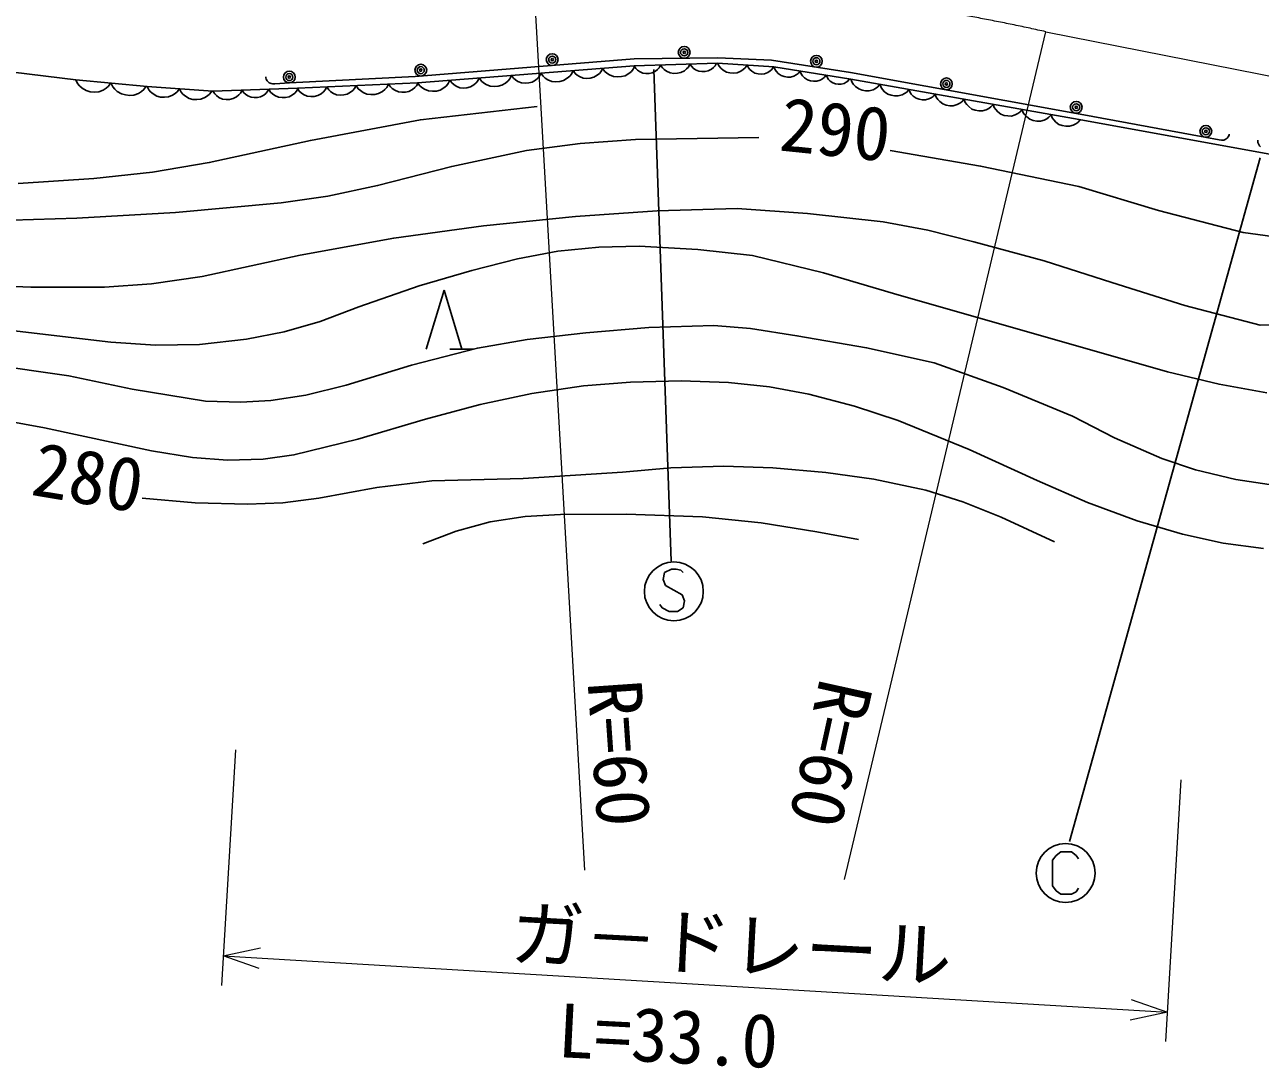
# Model space of a CAD drawing. Units: millimetres, scale not verified. Extents: x 40000 to 680000, y 20000 to 380000.
# Drawn here: x 200279 to 242258, y 239714 to 274426 of the extents above; entities that cross this region are included whole.
import ezdxf
from ezdxf.enums import TextEntityAlignment as Align

# ---------------------------------------------------------------- set-up
doc = ezdxf.new("R2010")
doc.units = ezdxf.units.MM
doc.header["$LTSCALE"] = 1000
doc.linetypes.add('CHAIN', pattern=[18.5, 12, -1.5, 3.5, -1.5])
for name, color, linetype, lineweight in [('M-BGD', 7, 'Continuous', 25), ('M-BGD-EXST', 7, 'Continuous', 25), ('M-BMK', 2, 'CHAIN', 13), ('M-STR-HTXT', 7, 'Continuous', 13)]:
    doc.layers.add(name, color=color, linetype=linetype, lineweight=lineweight)
doc.styles.add('ＭＳ ゴシック', font='')
doc.styles.get('ＭＳ ゴシック').set_extended_font_data('MS Gothic')

msp = doc.modelspace()

# ---------------------------------------------------------------- linework, layer by layer
at = {"layer": 'M-BGD'}
for p, q in [((195185, 273388), (202014, 272556)), ((220986, 273263), (223832, 273301)), ((223832, 273301), (225656, 273220)), ((213549, 272665), (220986, 273263)), ((213625, 272455), (220982, 273025)), ((218857, 272750), (218914, 272865)), ((218914, 272865), (218982, 272770)), ((219860, 272838), (219912, 272942)), ((219912, 272942), (219987, 272838)), ((220892, 272841), (220953, 272912)), ((220953, 272912), (221010, 273027)), ((220982, 273025), (223821, 273119)), ((220982, 273025), (221039, 272937)), ((221039, 272937), (221094, 272885)), ((221094, 272885), (221168, 272833)), ((221709, 272851), (221779, 272907)), ((221779, 272907), (221831, 272963)), ((221831, 272963), (221882, 273055)), ((221882, 273055), (221945, 272957)), ((221945, 272957), (222007, 272899)), ((222007, 272899), (222089, 272842)), ((222690, 272862), (222768, 272924)), ((222768, 272924), (222826, 272986)), ((222826, 272986), (222882, 273088)), ((222882, 273088), (222939, 273000)), ((222939, 273000), (222995, 272948)), ((222995, 272948), (223069, 272896)), ((223069, 272896), (223179, 272846)), ((223503, 272857), (223609, 272914)), ((223609, 272914), (223680, 272971)), ((223680, 272971), (223732, 273026)), ((223732, 273026), (223783, 273118)), ((223821, 273119), (225735, 272991)), ((223821, 273119), (223874, 273016)), ((223874, 273016), (223930, 272952)), ((223930, 272952), (224006, 272886)), ((224006, 272886), (224122, 272818)), ((224605, 272846), (224689, 272901)), ((224689, 272901), (224753, 272957)), ((224753, 272957), (224819, 273052)), ((224819, 273052), (224867, 272959)), ((224867, 272959), (224918, 272901)), ((224918, 272901), (224986, 272843)), ((225601, 272855), (225658, 272906)), ((225656, 273220), (228341, 272798)), ((225658, 272906), (225718, 272992)), ((225735, 272991), (228350, 272575)), ((225735, 272991), (225774, 272893)), ((225774, 272893), (225819, 272832)), ((202014, 272556), (204438, 272331)), ((202014, 272556), (202075, 272430)), ((203127, 272332), (203210, 272445)), ((203210, 272445), (203271, 272319)), ((208468, 272625), (208467, 272655)), ((208481, 272576), (208468, 272625)), ((208514, 272517), (208481, 272576)), ((208546, 272479), (208514, 272517)), ((208588, 272451), (208546, 272479)), ((208649, 272424), (208588, 272451)), ((208780, 272421), (209279, 272446)), ((209279, 272447), (213549, 272665)), ((209542, 272265), (213625, 272455)), ((213586, 272353), (213642, 272455)), ((213625, 272455), (213700, 272350)), ((214666, 272425), (214723, 272540)), ((214723, 272540), (214791, 272445)), ((214791, 272445), (214855, 272389)), ((215538, 272382), (215614, 272448)), ((215614, 272448), (215669, 272513)), ((215669, 272513), (215721, 272617)), ((215721, 272617), (215795, 272512)), ((215795, 272512), (215866, 272452)), ((215866, 272452), (215959, 272393)), ((216491, 272368), (216618, 272444)), ((216618, 272444), (216701, 272516)), ((216701, 272516), (216761, 272587)), ((216761, 272587), (216819, 272702)), ((216819, 272702), (216886, 272607)), ((216886, 272607), (216951, 272552)), ((216951, 272552), (217035, 272498)), ((217035, 272498), (217160, 272448)), ((217160, 272448), (217281, 272437)), ((217281, 272437), (217401, 272446)), ((217401, 272446), (217519, 272475)), ((217519, 272475), (217634, 272545)), ((217634, 272545), (217709, 272611)), ((217709, 272611), (217765, 272675)), ((217765, 272675), (217817, 272780)), ((217817, 272780), (217891, 272675)), ((217891, 272675), (217962, 272614)), ((217962, 272614), (218055, 272555)), ((218055, 272555), (218192, 272500)), ((218192, 272500), (218325, 272488)), ((218325, 272488), (218457, 272498)), ((218457, 272498), (218587, 272530)), ((218587, 272530), (218714, 272606)), ((218714, 272606), (218796, 272679)), ((218796, 272679), (218857, 272750)), ((218982, 272770), (219047, 272714)), ((219047, 272714), (219131, 272661)), ((219131, 272661), (219255, 272610)), ((219255, 272610), (219377, 272599)), ((219377, 272599), (219496, 272609)), ((219496, 272609), (219615, 272638)), ((219615, 272638), (219730, 272707)), ((219730, 272707), (219805, 272773)), ((219805, 272773), (219860, 272838)), ((219987, 272838), (220058, 272777)), ((220058, 272777), (220151, 272718)), ((220151, 272718), (220287, 272662)), ((220287, 272662), (220421, 272650)), ((220421, 272650), (220553, 272661)), ((220553, 272661), (220683, 272693)), ((220683, 272693), (220809, 272769)), ((220809, 272769), (220892, 272841)), ((221168, 272833), (221278, 272783)), ((221278, 272783), (221387, 272768)), ((221387, 272768), (221495, 272772)), ((221495, 272772), (221602, 272793)), ((221602, 272793), (221709, 272851)), ((222089, 272842), (222211, 272786)), ((222211, 272786), (222332, 272770)), ((222332, 272770), (222452, 272774)), ((222452, 272774), (222572, 272798)), ((222572, 272798), (222690, 272862)), ((223179, 272846), (223288, 272831)), ((223288, 272831), (223396, 272835)), ((223396, 272835), (223503, 272857)), ((224122, 272818), (224240, 272790)), ((224240, 272790), (224360, 272782)), ((224360, 272782), (224481, 272794)), ((224481, 272794), (224605, 272846)), ((224986, 272843), (225090, 272781)), ((225090, 272781), (225197, 272756)), ((225197, 272756), (225305, 272749)), ((225305, 272749), (225414, 272760)), ((225414, 272760), (225525, 272806)), ((225525, 272806), (225601, 272855)), ((225819, 272832), (225881, 272767)), ((225881, 272767), (225980, 272697)), ((225980, 272697), (226084, 272662)), ((226084, 272662), (226190, 272645)), ((226190, 272645), (226300, 272646)), ((226300, 272646), (226415, 272682)), ((226415, 272682), (226495, 272724)), ((226495, 272724), (226557, 272769)), ((226557, 272769), (226624, 272849)), ((226624, 272849), (226663, 272752)), ((226663, 272752), (226708, 272690)), ((226708, 272690), (226771, 272625)), ((226771, 272625), (226869, 272555)), ((226869, 272555), (226973, 272520)), ((226973, 272520), (227080, 272503)), ((227080, 272503), (227190, 272504)), ((227190, 272504), (227305, 272541)), ((227305, 272541), (227385, 272583)), ((227385, 272583), (227446, 272627)), ((227446, 272627), (227514, 272708)), ((227514, 272708), (227549, 272621)), ((227549, 272621), (227589, 272566)), ((227589, 272566), (227644, 272509)), ((227644, 272509), (227732, 272446)), ((227732, 272446), (227824, 272415)), ((228119, 272433), (228190, 272471)), ((228190, 272471), (228245, 272511)), ((228245, 272511), (228305, 272582)), ((228341, 272798), (236143, 271391)), ((228350, 272575), (236101, 271200)), ((228350, 272575), (228392, 272466)), ((228392, 272466), (228440, 272396)), ((202075, 272430), (202140, 272351)), ((202140, 272351), (202229, 272271)), ((202229, 272271), (202366, 272186)), ((202366, 272186), (202507, 272148)), ((202507, 272148), (202651, 272135)), ((202651, 272135), (202796, 272146)), ((202796, 272146), (202947, 272204)), ((202947, 272204), (203049, 272267)), ((203049, 272267), (203127, 272332)), ((203271, 272319), (203336, 272240)), ((203336, 272240), (203425, 272160)), ((203425, 272160), (203562, 272075)), ((203562, 272075), (203703, 272038)), ((203703, 272038), (203847, 272024)), ((203847, 272024), (203992, 272035)), ((203992, 272035), (204143, 272093)), ((204143, 272093), (204245, 272156)), ((204245, 272156), (204323, 272221)), ((204323, 272221), (204406, 272334)), ((204438, 272331), (206671, 272171)), ((204438, 272331), (204496, 272217)), ((204496, 272217), (204557, 272146)), ((204557, 272146), (204641, 272074)), ((204641, 272074), (204768, 271999)), ((205163, 271970), (205299, 272027)), ((205299, 272027), (205392, 272086)), ((205392, 272086), (205463, 272147)), ((205463, 272147), (205537, 272252)), ((205537, 272252), (205595, 272138)), ((205595, 272138), (205656, 272067)), ((205656, 272067), (205739, 271995)), ((206490, 272007), (206561, 272068)), ((206561, 272068), (206635, 272173)), ((206671, 272171), (209542, 272265)), ((206671, 272171), (206734, 272073)), ((206734, 272073), (206796, 272015)), ((207479, 271977), (207557, 272040)), ((207557, 272040), (207615, 272102)), ((207615, 272102), (207672, 272204)), ((207672, 272204), (207729, 272115)), ((207729, 272115), (207784, 272063)), ((207784, 272063), (207858, 272012)), ((208292, 271972), (208398, 272029)), ((208398, 272029), (208469, 272086)), ((208469, 272086), (208521, 272141)), ((208521, 272141), (208572, 272233)), ((208572, 272233), (208635, 272135)), ((208635, 272135), (208697, 272077)), ((208700, 272417), (208649, 272424)), ((208697, 272077), (208779, 272020)), ((208780, 272421), (208700, 272417)), ((209261, 271975), (209379, 272039)), ((209379, 272039), (209458, 272102)), ((209458, 272102), (209516, 272164)), ((209516, 272164), (209572, 272266)), ((209542, 272265), (209607, 272168)), ((209607, 272168), (209670, 272111)), ((209670, 272111), (209752, 272054)), ((209752, 272054), (209875, 272000)), ((210235, 272017), (210352, 272082)), ((210352, 272082), (210429, 272146)), ((210429, 272146), (210487, 272209)), ((210487, 272209), (210542, 272312)), ((210542, 272312), (210607, 272214)), ((210607, 272214), (210669, 272157)), ((210669, 272157), (210752, 272101)), ((210752, 272101), (210875, 272046)), ((210875, 272046), (210996, 272032)), ((210996, 272032), (211116, 272038)), ((211116, 272038), (211235, 272063)), ((211235, 272063), (211352, 272129)), ((211352, 272129), (211429, 272192)), ((211429, 272192), (211486, 272255)), ((211486, 272255), (211542, 272358)), ((211542, 272358), (211613, 272251)), ((211613, 272251), (211682, 272188)), ((211682, 272188), (211773, 272126)), ((211773, 272126), (211908, 272066)), ((211908, 272066), (212041, 272050)), ((212041, 272050), (212173, 272056)), ((212173, 272056), (212304, 272085)), ((212304, 272085), (212433, 272157)), ((212433, 272157), (212518, 272227)), ((212518, 272227), (212581, 272296)), ((212581, 272296), (212642, 272409)), ((212642, 272409), (212706, 272312)), ((212706, 272312), (212769, 272254)), ((212769, 272254), (212852, 272198)), ((212852, 272198), (212975, 272144)), ((212975, 272144), (213096, 272129)), ((213096, 272129), (213216, 272135)), ((213216, 272135), (213335, 272160)), ((213335, 272160), (213452, 272226)), ((213452, 272226), (213529, 272290)), ((213529, 272290), (213586, 272353)), ((213700, 272350), (213771, 272289)), ((213771, 272289), (213864, 272230)), ((213864, 272230), (214000, 272174)), ((214000, 272174), (214134, 272163)), ((214134, 272163), (214266, 272173)), ((214266, 272173), (214396, 272205)), ((214396, 272205), (214522, 272281)), ((214522, 272281), (214605, 272354)), ((214605, 272354), (214666, 272425)), ((214855, 272389), (214940, 272336)), ((214940, 272336), (215064, 272285)), ((215064, 272285), (215185, 272274)), ((215185, 272274), (215305, 272284)), ((215305, 272284), (215423, 272313)), ((215423, 272313), (215538, 272382)), ((215959, 272393), (216096, 272337)), ((216096, 272337), (216230, 272325)), ((216230, 272325), (216361, 272335)), ((216361, 272335), (216491, 272368)), ((227824, 272415), (227919, 272400)), ((227919, 272400), (228016, 272401)), ((228016, 272401), (228119, 272433)), ((228440, 272396), (228509, 272323)), ((228509, 272323), (228616, 272243)), ((228616, 272243), (228731, 272202)), ((228731, 272202), (228850, 272181)), ((228850, 272181), (228971, 272180)), ((228971, 272180), (229100, 272218)), ((229100, 272218), (229189, 272263)), ((229189, 272263), (229259, 272312)), ((229259, 272312), (229336, 272400)), ((229336, 272400), (229377, 272291)), ((229377, 272291), (229426, 272221)), ((229426, 272221), (229494, 272148)), ((229494, 272148), (229602, 272068)), ((229602, 272068), (229717, 272027)), ((229717, 272027), (229835, 272006)), ((229957, 272005), (230086, 272043)), ((230086, 272043), (230175, 272088)), ((230175, 272088), (230245, 272137)), ((230245, 272137), (230321, 272225)), ((230321, 272225), (230359, 272127)), ((230359, 272127), (230402, 272064)), ((230402, 272064), (230464, 271999)), ((231139, 271989), (231208, 272068)), ((231208, 272068), (231250, 271959)), ((204768, 271999), (204898, 271967)), ((204898, 271967), (205030, 271958)), ((205030, 271958), (205163, 271970)), ((205739, 271995), (205866, 271920)), ((205866, 271920), (205996, 271888)), ((205996, 271888), (206128, 271879)), ((206128, 271879), (206261, 271891)), ((206261, 271891), (206398, 271948)), ((206398, 271948), (206490, 272007)), ((206796, 272015), (206878, 271957)), ((206878, 271957), (207000, 271901)), ((207000, 271901), (207121, 271885)), ((207121, 271885), (207241, 271889)), ((207241, 271889), (207361, 271913)), ((207361, 271913), (207479, 271977)), ((207858, 272012), (207968, 271961)), ((207968, 271961), (208077, 271947)), ((208077, 271947), (208185, 271950)), ((208185, 271950), (208292, 271972)), ((208779, 272020), (208901, 271964)), ((208901, 271964), (209022, 271948)), ((209022, 271948), (209142, 271952)), ((209142, 271952), (209261, 271975)), ((209875, 272000), (209996, 271986)), ((209996, 271986), (210116, 271991)), ((210116, 271991), (210235, 272017)), ((229835, 272006), (229957, 272005)), ((230464, 271999), (230561, 271926)), ((230561, 271926), (230664, 271890)), ((230664, 271890), (230771, 271871)), ((230771, 271871), (230880, 271870)), ((230880, 271870), (230996, 271904)), ((230996, 271904), (231077, 271945)), ((231077, 271945), (231139, 271989)), ((231250, 271959), (231298, 271889)), ((231298, 271889), (231367, 271816)), ((231367, 271816), (231475, 271736)), ((231475, 271736), (231589, 271695)), ((231589, 271695), (231708, 271674)), ((231708, 271674), (231829, 271673)), ((231829, 271673), (231958, 271711)), ((231958, 271711), (232047, 271756)), ((232047, 271756), (232117, 271805)), ((232117, 271805), (232194, 271893)), ((232194, 271893), (232235, 271784)), ((232235, 271784), (232284, 271714)), ((232284, 271714), (232352, 271641)), ((232352, 271641), (232460, 271561)), ((233033, 271581), (233103, 271630)), ((233103, 271630), (233179, 271718)), ((233179, 271718), (233221, 271609)), ((233221, 271609), (233270, 271539)), ((232460, 271561), (232575, 271520)), ((232575, 271520), (232693, 271499)), ((232693, 271499), (232815, 271498)), ((232815, 271498), (232944, 271536)), ((232944, 271536), (233033, 271581)), ((233270, 271539), (233338, 271466)), ((233338, 271466), (233446, 271386)), ((233446, 271386), (233560, 271345)), ((233560, 271345), (233679, 271324)), ((233679, 271324), (233801, 271323)), ((233801, 271323), (233929, 271361)), ((233929, 271361), (234019, 271406)), ((234019, 271406), (234088, 271455)), ((234088, 271455), (234165, 271543)), ((234165, 271543), (234206, 271434)), ((234206, 271434), (234255, 271364)), ((234255, 271364), (234323, 271291)), ((234323, 271291), (234431, 271211)), ((234431, 271211), (234546, 271170)), ((234786, 271148), (234915, 271186)), ((234915, 271186), (235004, 271231)), ((235004, 271231), (235074, 271280)), ((235074, 271280), (235150, 271368)), ((235150, 271368), (235192, 271259)), ((235192, 271259), (235241, 271190)), ((235241, 271190), (235309, 271116)), ((236059, 271105), (236136, 271193)), ((236101, 271199), (242640, 270016)), ((236143, 271391), (240372, 270607)), ((234546, 271170), (234664, 271149)), ((234664, 271149), (234786, 271148)), ((235309, 271116), (235417, 271036)), ((235417, 271036), (235532, 270996)), ((235532, 270996), (235650, 270975)), ((235650, 270975), (235772, 270973)), ((235772, 270973), (235900, 271011)), ((235900, 271011), (235990, 271057)), ((235990, 271057), (236059, 271105)), ((240372, 270607), (240864, 270516)), ((240943, 270501), (240864, 270516)), ((241015, 270508), (240943, 270501)), ((241070, 270529), (241015, 270508)), ((241128, 270569), (241070, 270529)), ((241167, 270613), (241128, 270569)), ((241197, 270668), (241167, 270613)), ((241205, 270707), (241197, 270668)), ((242175, 270470), (242178, 270500)), ((242180, 270419), (242175, 270470)), ((242204, 270357), (242180, 270419)), ((242230, 270314), (242204, 270357)), ((242266, 270280), (242230, 270314)), ((213924, 263400), (214526, 265402)), ((214526, 265402), (215125, 263400)), ((214725, 263400), (215526, 263399))]:
    msp.add_line(p, q, dxfattribs=at)
for points in [[(229687, 270152), (232757, 269621), (236089, 268931), (238803, 268112), (241679, 267362), (242672, 267234), (243764, 267213), (244763, 267307), (245910, 267531), (247067, 267877), (248180, 268335), (249102, 268824), (250104, 269487), (251331, 270437), (252681, 271629), (253693, 272712), (254806, 274079), (255131, 274591), (255274, 275108), (255250, 275790)], [(200055, 269033), (202628, 269198), (204619, 269418), (206547, 269742), (209986, 270493), (213724, 271198), (217690, 271642)], [(199844, 267780), (202045, 267848), (205407, 268045), (208993, 268368), (210579, 268602), (212269, 268958), (214789, 269611), (217332, 270150), (219155, 270390), (221029, 270528), (225225, 270593)], [(198006, 265609), (200482, 265504), (202986, 265506), (204585, 265626), (206307, 265873), (209634, 266594), (212818, 267176), (215871, 267593), (218992, 267912), (221770, 268103), (224481, 268185), (226877, 268015), (229440, 267726), (230968, 267444), (232520, 267048), (234910, 266401), (237211, 265670), (239700, 264881), (242249, 264217), (243167, 264248)], [(242480, 261914), (240859, 262208), (239106, 262635), (229801, 265290), (227418, 265990), (225003, 266581), (223154, 266786), (221155, 266900), (219790, 266872), (218394, 266733), (217022, 266474), (215471, 266072), (213677, 265549), (211631, 264835), (210318, 264345), (209096, 263991), (207812, 263740), (206220, 263557), (204717, 263542), (203201, 263637), (193460, 264782)], [(198998, 262887), (201773, 262498), (203934, 262038), (206417, 261634), (207621, 261597), (208646, 261662), (209834, 261843), (211199, 262173), (213419, 262856), (215658, 263437), (217355, 263730), (219342, 263961), (221487, 264137), (223688, 264201), (224933, 264099), (226516, 263854), (228883, 263451), (231176, 262938), (233518, 262095), (235880, 261126), (237304, 260393), (238912, 259686), (240062, 259304), (241423, 258973), (242555, 258797)], [(242366, 256628), (240992, 256812), (239619, 257114), (238080, 257566), (236387, 258192), (234682, 258936), (232365, 259995), (229953, 260972), (228468, 261466), (226917, 261873), (225584, 262120), (224190, 262267), (222587, 262326), (220861, 262283), (219265, 262152), (217512, 261894), (215748, 261524), (213896, 261025), (211593, 260345), (209427, 259810), (208376, 259667), (207173, 259629), (205974, 259721), (204591, 259949), (200954, 260726), (197292, 261392)], [(204269, 258340), (206065, 258184), (207848, 258135), (209049, 258184), (210271, 258339), (212242, 258700), (214114, 258925), (217214, 259010), (220594, 259220), (222227, 259370), (224028, 259422), (225700, 259374), (227495, 259215), (229127, 258983), (230891, 258608), (232154, 258217), (233453, 257697), (235265, 256857)], [(213810, 256790), (214937, 257214), (216096, 257537), (217282, 257710), (218487, 257779), (220715, 257798), (223304, 257701), (225296, 257496), (227190, 257199), (228604, 256938)]]:
    msp.add_lwpolyline(points, dxfattribs=at)
for centre, major_axis in [((218201, 273240), (200, 0)), ((218201, 273240), (120, 0)), ((222685, 273486), (200, 0)), ((222685, 273486), (120, 0)), ((222685, 273486), (40, 0)), ((227178, 273184), (200, 0)), ((227178, 273184), (120, 0)), ((213736, 272881), (200, 0)), ((213736, 272881), (120, 0)), ((213736, 272881), (40, 0)), ((218201, 273240), (40, 0)), ((227178, 273184), (40, 0)), ((209269, 272646), (200, 0)), ((209269, 272646), (120, 0)), ((209269, 272646), (40, 0)), ((231595, 272415), (200, 0)), ((231595, 272415), (120, 0)), ((231595, 272415), (40, 0)), ((236003, 271620), (200, 0)), ((236003, 271620), (120, 0)), ((236003, 271620), (40, 0)), ((240408, 270804), (200, 0)), ((240408, 270804), (120, 0)), ((240408, 270804), (40, 0))]:
    msp.add_ellipse(centre, major_axis=major_axis, ratio=0.999998, dxfattribs=at)
at = {"layer": 'M-BGD-EXST'}
for p, q in [((222245, 256200), (221655, 272905)), ((235772, 246673), (242250, 269901)), ((222014, 255809), (221974, 255569)), ((222254, 255929), (222014, 255809)), ((222415, 255929), (222254, 255929)), ((222575, 255889), (222415, 255929)), ((222655, 255809), (222575, 255889)), ((221974, 255569), (222054, 255369)), ((222054, 255369), (222614, 255048)), ((222614, 255048), (222694, 254848)), ((222694, 254848), (222654, 254608)), ((221934, 254608), (221854, 254729)), ((222174, 254488), (221934, 254608)), ((222454, 254488), (222174, 254488)), ((222654, 254608), (222454, 254488)), ((235202, 246042), (235201, 245161)), ((235322, 246202), (235202, 246042)), ((235482, 246322), (235322, 246202)), ((235843, 246322), (235482, 246322)), ((236003, 246202), (235843, 246322)), ((236083, 246082), (236003, 246202)), ((235201, 245161), (235321, 245001)), ((235321, 245001), (235482, 244881)), ((235482, 244881), (235842, 244881)), ((235842, 244881), (236002, 244961)), ((236002, 244961), (236082, 245081))]:
    msp.add_line(p, q, dxfattribs=at)
for centre in [(222334, 255169), (235642, 245601)]:
    msp.add_ellipse(centre, major_axis=(1001, 0), ratio=0.999998, dxfattribs=at)
at = {"layer": 'M-BMK'}
msp.add_line((234968, 274185), (243068, 272590), dxfattribs=at)
msp.add_ellipse((221740, 215603), major_axis=(-38948, 45716), ratio=0.999998, start_param=5.35547, end_param=5.646707, dxfattribs=at)
at = {"layer": 'M-STR-HTXT'}
for p, q in [((217590, 275516), (219303, 245699)), ((228132, 245379), (234968, 274185)), ((207436, 249787), (206961, 241783)), ((239045, 239878), (239573, 248765)), ((207020, 242782), (208290, 243057)), ((208248, 242358), (207020, 242782)), ((207020, 242782), (239104, 240877)), ((237876, 241301), (239104, 240877)), ((239104, 240877), (237834, 240601))]:
    msp.add_line(p, q, dxfattribs=at)

# ---------------------------------------------------------------- texts
at = {"layer": 'M-BGD', "style": 'ＭＳ ゴシック'}
for s, rotation, p in [('290', 354.072, (225816, 269610)), ('280', 350.472, (200351, 257915))]:
    msp.add_text(s, height=1833, rotation=rotation, dxfattribs=at).set_placement(p, align=Align.BOTTOM_LEFT)
at = {"layer": 'M-STR-HTXT', "style": 'ＭＳ ゴシック'}
for s, rotation, p in [('R=60', 273.972, (218853, 252061)), ('R=60', 257.572, (226773, 252397)), ('ガ－ドレール', 356.972, (216721, 242112)), ('L=33.0', 357.072, (218327, 238800))]:
    msp.add_text(s, height=1833, rotation=rotation, dxfattribs=at).set_placement(p, align=Align.BOTTOM_LEFT)

doc.saveas('drawing.dxf')
